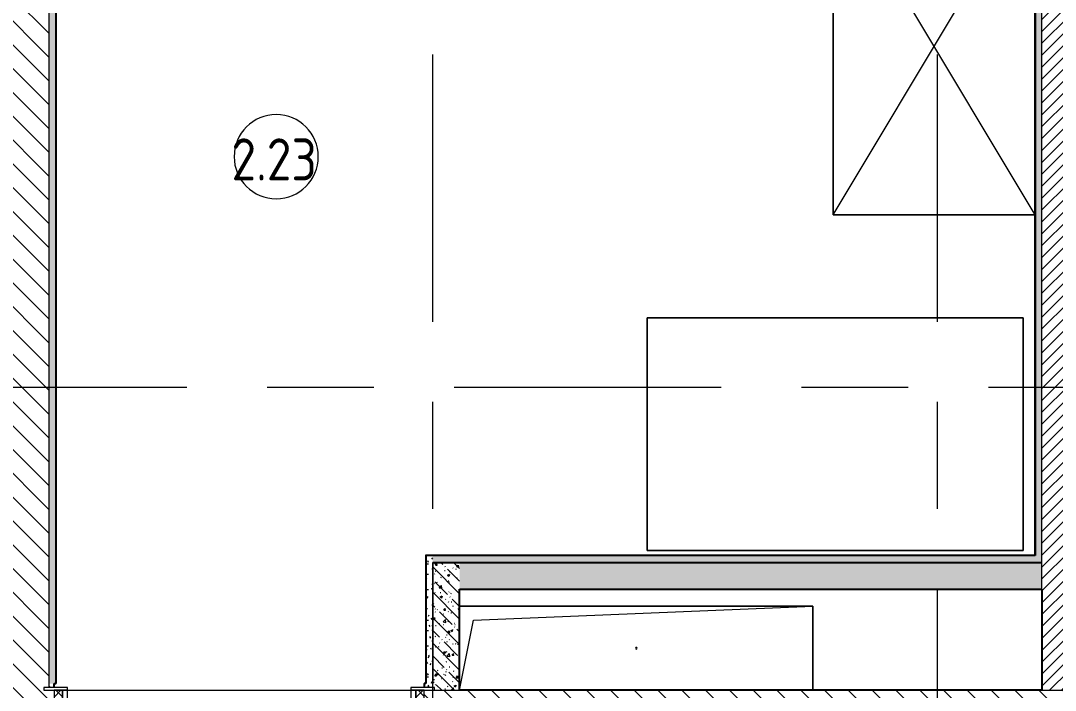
# Model space of a CAD drawing. Header units: millimetres. Extents: x 11693 to 241752, y -8553 to 29926.
# Drawn here: x 15786 to 18860, y 11100 to 13089 of the extents above; entities that cross this region are included whole.
import ezdxf

# ---------------------------------------------------------------- set-up
doc = ezdxf.new("R2010")
doc.units = ezdxf.units.MM
doc.linetypes.add('Осевая', pattern=[1587.5, 317.5, -238.125, 793.75, -238.125])
for name, color, linetype, lineweight in [('A-AREA-IDEN', 7, 'Continuous', 9), ('A-DOOR', 7, 'Continuous', 9), ('A-DOOR-1', 7, 'Continuous', 15), ('A-DOOR-FRAM', 7, 'Continuous', 15), ('A-DOOR-FRAM-1', 7, 'Continuous', 9), ('A-GENM', 7, 'Continuous', 9), ('A-WALL-2', 7, 'Continuous', 9), ('I-FURN', 7, 'Continuous', 9), ('I-WALL', 7, 'Continuous', 9), ('Оси-2', 7, 'Осевая', 9)]:
    doc.layers.add(name, color=color, linetype=linetype, lineweight=lineweight)
doc.layers.add('A-WALL-1', color=7, linetype='Continuous', lineweight=25, true_color=0x3c3c3c)
doc.layers.add('A-WALL-FNSH-1', color=7, linetype='Continuous', lineweight=15, true_color=0x3c3c3c)
doc.styles.add('GOST Common', font='GOST_Common.ttf', dxfattribs={"width": 0.9, "height": 125})
pattern_1 = [(135, (0, 0), (-35.35534, -35.35534), [])]
pattern_2 = [(135, (0, 0), (-37.71708, -37.71708), [53.34, -8.89, 1.778, -8.89]), (135, (0, 37.694), (-37.71708, -37.71708), []), (50, (0, 0), (63.7639, -5.57885), [6.667, -73.342]), (355, (0, 0), (-12.33488, 66.86951), [5.334, -58.674]), (100.451, (5.314, -0.465), (51.43036, 61.29098), [5.667, -62.332]), (46.184, (0, 17.78), (94.87722, -14.71484), [10.001, -110.014]), (96.636, (7.91, 16.55), (83.09115, 86.5993), [8.5, -93.497]), (351.184, (0, 17.78), (83.09204, 86.5993), [8.001, -88.011]), (21, (8.89, 13.335), (53.06449, -35.79273), [6.667, -73.342]), (326, (8.89, 13.335), (21.63066, 64.46546), [5.334, -58.674]), (71.451, (13.31, 10.35), (74.69646, 28.67237), [5.667, -62.332]), (37.5, (0, 0), (1.080413, 29.59427), [1.676, -56.286, 1.676, -57.887, -58.896]), (37.5, (0, 0), (1.080413, 29.59427), [-117.526, 1.676, -57.22]), (7.5, (0, 0), (23.386368, 35.063507), [1.676, -32.283, 1.676, -54.953, -22.447]), (7.5, (0, 0), (23.386368, 35.063507), [-90.589, 1.676, -20.771]), (327.5, (-19.825, 0), (47.456567, -2.005468), [1.676, -20.549, 1.676, -67.666, -92.011]), (327.5, (-19.825, 0), (47.456567, -2.005468), [-91.567, 1.676, -90.335]), (317.5, (-28.715, 0), (51.84495, 8.89904), [1.676, -27.216, 1.676, -44.374, -65.341]), (317.5, (-28.715, 0), (51.84495, 8.89904), [-74.943, 1.676, -63.665])]
pattern_3 = [(0, (0, 0), (60.96, 15.24), [5.029, -40.691, 5.029, -40.691, -243.84]), (0, (0, 0), (60.96, 15.24), [-91.44, 5.029, -86.411, 5.029, -40.691, -106.68]), (0, (0, 0), (60.96, 15.24), [-228.6, 5.029, -25.451, 5.029, -71.171]), (120, (22.86, 7.62), (-43.678227, 45.172909), [5.029, -40.691, 5.029, -40.691, -243.84]), (120, (22.86, 7.62), (-43.678227, 45.172909), [-91.44, 5.029, -86.411, 5.029, -40.691, -106.68]), (120, (22.86, 7.62), (-43.678227, 45.172909), [-228.6, 5.029, -25.451, 5.029, -71.171]), (240, (30.48, 38.1), (-17.281773, -60.412909), [5.029, -40.691, 5.029, -40.691, -243.84]), (240, (30.48, 38.1), (-17.281773, -60.412909), [-91.44, 5.029, -86.411, 5.029, -40.691, -106.68]), (240, (30.48, 38.1), (-17.281773, -60.412909), [-228.6, 5.029, -25.451, 5.029, -71.171])]

# ---------------------------------------------------------------- blocks, each defined once
blk = doc.blocks.new('110_Дверь_СКБ_1Ст_Внутренняя1 - Д-4 1100x2100h_су мгн-32375332-Фрагмент 2_2')
at = {"layer": 'A-DOOR'}
h = blk.add_hatch(dxfattribs=at)
h.set_pattern_fill('FP_2', color=256, style=0, pattern_type=2)
h.set_pattern_definition([(135, (1751.41, 164.685), (-14.14214, -14.14214), []), (225, (1751.41, 164.685), (14.14214, -14.14214), [])])
h.paths.add_polyline_path([(537.5, 100), (537.5, -100), (562.5, -100), (562.5, 100)])
at = {"layer": 'A-DOOR-FRAM-1'}
h = blk.add_hatch(dxfattribs=at)
h.set_pattern_fill('FP_3', color=256, style=0, pattern_type=2)
h.set_pattern_definition([(45, (-371.384, 164.685), (-14.1421, 14.1421), []), (135, (-371.384, 164.685), (-14.1421, -14.1421), [])])
h.paths.add_polyline_path([(-512.5, 100), (-537.5, 100), (-537.5, -100), (-512.5, -100)])
at = {"layer": 'A-DOOR'}
blk.add_arc((-487.5, 100), 1000, 360, 57.1469, dxfattribs=at)
at = {"layer": 'A-DOOR-1'}
for p, q in [((-487.5, 1043.8), (-487.5, 100)), ((-447.5, 100), (-447.5, 963.8)), ((-487.5, 100), (-447.5, 100))]:
    blk.add_line(p, q, dxfattribs=at)
at = {"layer": 'A-DOOR-FRAM'}
for p, q in [((-497.5, 108), (-567.5, 108)), ((-567.5, 108), (-567.5, 100)), ((-567.5, 100), (-497.5, 100)), ((-512.5, 100), (-537.5, 100)), ((-537.5, 100), (-537.5, -100)), ((-487.5, 100), (-512.5, 100)), ((-512.5, 100), (-512.5, 20)), ((-512.5, -100), (-512.5, 100)), ((-497.5, 100), (-512.5, 100)), ((-512.5, 100), (-512.5, 99)), ((-512.5, 99), (-497.5, 99)), ((-497.5, 100), (-497.5, 108)), ((-497.5, 99), (-497.5, 100)), ((-487.5, 60), (-487.5, 100)), ((512.5, 100), (512.5, 60)), ((537.5, 100), (512.5, 100)), ((592.5, 108), (522.5, 108)), ((522.5, 108), (522.5, 100)), ((537.5, 100), (522.5, 100)), ((522.5, 100), (522.5, 99)), ((522.5, 100), (592.5, 100)), ((522.5, 99), (537.5, 99)), ((537.5, 20), (537.5, 100)), ((562.5, 100), (537.5, 100)), ((537.5, 100), (537.5, -100)), ((537.5, 99), (537.5, 100)), ((562.5, -100), (562.5, 100)), ((592.5, 100), (592.5, 108)), ((-477.5, 60), (-487.5, 60)), ((-477.5, 20), (-477.5, 60)), ((512.5, 60), (502.5, 60)), ((502.5, 60), (502.5, 20)), ((-512.5, 20), (-477.5, 20)), ((-497.5, 20), (-512.5, 20)), ((-512.5, 20), (-512.5, -100)), ((-497.5, -100), (-497.5, 20)), ((502.5, 20), (537.5, 20)), ((537.5, 20), (522.5, 20)), ((522.5, 20), (522.5, -100)), ((537.5, -100), (537.5, 20)), ((-497.5, -100), (-567.5, -100)), ((-567.5, -100), (-567.5, -108)), ((-567.5, -108), (-497.5, -108)), ((-537.5, -100), (-512.5, -100)), ((-512.5, -100), (-497.5, -100)), ((-497.5, -108), (-497.5, -100)), ((522.5, -100), (537.5, -100)), ((592.5, -100), (522.5, -100)), ((522.5, -100), (522.5, -108)), ((522.5, -108), (592.5, -108)), ((537.5, -100), (562.5, -100)), ((592.5, -108), (592.5, -100))]:
    blk.add_line(p, q, dxfattribs=at)
blk = doc.blocks.new('GM_Отверстие прямоугольное _в плите_ - Отверстие-21980060-Фрагмент 2_2')
at = {"layer": 'A-GENM'}
for p, q in [((-525, 125), (525, 125)), ((525, 125), (-525, 125)), ((-483.3, 83.3), (525, 125)), ((525, 125), (525, -125)), ((525, -125), (525, 125)), ((-525, -125), (-483.3, 83.3))]:
    blk.add_line(p, q, dxfattribs=at)
for start, end in [(360, 180), (180, 360)]:
    blk.add_arc((0, 0), 2.5, start, end, dxfattribs=at)
blk = doc.blocks.new('Шкаф параметрический - 1_59-26242382-Фрагмент 2_2')
at = {"layer": 'I-FURN'}
for p, q in [((0, 0), (1000, -600)), ((0, -600), (1000, 0)), ((1000, 0), (0, 0)), ((0, 0), (0, -600)), ((0, -600), (0, 0)), ((0, 0), (1000, 0)), ((1000, -600), (1000, 0)), ((1000, 0), (1000, -600)), ((0, -600), (1000, -600)), ((1000, -600), (0, -600))]:
    blk.add_line(p, q, dxfattribs=at)
blk = doc.blocks.new('Марка_Помещения - Номер-25198446-Фрагмент 2_2')
at = {"layer": 'A-AREA-IDEN'}
for start, end in [(360, 180), (180, 360)]:
    blk.add_arc((0, 0), 2.5, start, end, dxfattribs=at)

msp = doc.modelspace()

# ---------------------------------------------------------------- hatches: boundary and pattern name
at = {"layer": 'I-WALL'}
h = msp.add_hatch(dxfattribs=at)
h.set_pattern_fill('FP_1', color=256, style=0, pattern_type=2)
h.set_pattern_definition(pattern_1)
h.paths.add_polyline_path([(15670, 11100), (15855, 11100), (15855, 11108), (15870, 11108), (15870, 14980), (15670, 14980), (15670, 11120)])
h = msp.add_hatch(dxfattribs=at)
h.set_pattern_fill('FP_10', color=256, style=0, pattern_type=2)
h.set_pattern_definition(pattern_3)
h.paths.add_polyline_path([(18820, 11500), (18820, 14600), (18800, 14600), (18800, 11500)])
h = msp.add_hatch(dxfattribs=at)
h.set_pattern_fill('FP_5', color=256, style=0, pattern_type=2)
h.set_pattern_definition([(45, (0, 0), (-17.67767, 17.67767), [])])
h.paths.add_polyline_path([(18900, 11100), (18900, 14600), (18820, 14600), (18820, 11100)])
h = msp.add_hatch(dxfattribs=at)
h.set_pattern_fill('FP_10', color=256, style=0, pattern_type=2)
h.set_pattern_definition(pattern_3)
h.paths.add_polyline_path([(15890, 11120), (15890, 14250), (15870, 14250), (15870, 11120), (15885, 11120)])
h = msp.add_hatch(dxfattribs=at)
h.set_pattern_fill('FP_10', color=256, style=0, pattern_type=2)
h.set_pattern_definition(pattern_3)
h.paths.add_polyline_path([(16990, 11120), (17010, 11120), (17010, 11500), (16990, 11500), (16990, 11389.9)])
h = msp.add_hatch(dxfattribs=at)
h.set_pattern_fill('FP_10', color=256, style=0, pattern_type=2)
h.set_pattern_definition(pattern_3)
h.paths.add_polyline_path([(18820, 11480), (18820, 11500), (17010, 11500), (17010, 11480), (17132.3, 11480)])
h = msp.add_hatch(dxfattribs=at)
h.set_pattern_fill('FP_6', color=256, style=0, pattern_type=2)
h.set_pattern_definition(pattern_2)
h.paths.add_polyline_path([(17090, 11100), (17090, 11480), (17010, 11480), (17010, 11108), (17015, 11108), (17015, 11100)])
h = msp.add_hatch(dxfattribs=at)
h.set_pattern_fill('FP_6', color=256, style=0, pattern_type=2)
h.set_pattern_definition(pattern_2)
h.paths.add_polyline_path([(18820, 11400), (18820, 11480), (17090, 11480), (17090, 11400), (17132.3, 11400)])
h = msp.add_hatch(dxfattribs=at)
h.set_pattern_fill('FP_1', color=256, style=0, pattern_type=2)
h.set_pattern_definition(pattern_1)
h.paths.add_polyline_path([(19710, 10900), (19710, 11100), (16985, 11100), (16985, 10900), (19377.4, 10900)])
h.paths.add_polyline_path([(15505, 10900), (15885, 10900), (15885, 11100), (15505, 11100)])
h.paths.add_polyline_path([(14405, 10900), (14405, 11100), (13810, 11100), (13810, 10900), (14375, 10900)])
h = msp.add_hatch(dxfattribs=at)
h.set_pattern_fill('FP_10', color=256, style=0, pattern_type=2)
h.set_pattern_definition(pattern_3)
h.paths.add_polyline_path([(16985, 11108), (17010, 11108), (17010, 11120), (16985, 11120)])
h.paths.add_polyline_path([(15876, 11108), (15885, 11108), (15885, 11120), (15870, 11120), (15870, 11108)])

# ---------------------------------------------------------------- linework, layer by layer
at = {"layer": 'A-WALL-1'}
for p, q in [((18800, 14580), (18800, 11500)), ((15890, 14250), (15890, 11120)), ((16990, 11500), (16990, 11120)), ((18800, 11500), (16990, 11500)), ((17010, 11480), (18820, 11480)), ((17090, 11100), (17090, 11400)), ((17090, 11400), (18820, 11400)), ((18820, 11400), (18820, 11100)), ((15885, 11108), (15885, 11120)), ((15885, 11120), (15890, 11120)), ((16990, 11120), (16985, 11120)), ((16985, 11120), (16985, 11108)), ((18820, 11100), (17090, 11100))]:
    msp.add_line(p, q, dxfattribs=at)
at = {"layer": 'A-WALL-2'}
for p, q in [((18820, 11400), (18820, 14600)), ((15870, 11108), (15870, 14350)), ((17010, 11480), (17010, 11120)), ((17010, 11120), (17010, 11480)), ((17010, 11108), (17010, 11120)), ((17015, 11100), (17090, 11100)), ((18820, 11100), (18900, 11100))]:
    msp.add_line(p, q, dxfattribs=at)
at = {"layer": 'A-WALL-FNSH-1'}
for p, q in [((18799, 11501), (18799, 14580)), ((15891, 11120), (15891, 14249)), ((16989, 11501), (16989, 11121)), ((18799, 11501), (16989, 11501)), ((15890, 11120), (15891, 11120)), ((16985, 11121), (16985, 11120)), ((16985, 11121), (16990, 11121))]:
    msp.add_line(p, q, dxfattribs=at)
at = {"layer": 'I-FURN'}
for p, q in [((18764.8, 12206.1), (17647.5, 12206.1)), ((17647.5, 12206.1), (17647.5, 11515.1)), ((17647.5, 11515.1), (17647.5, 12206.1)), ((17647.5, 12206.1), (18764.8, 12206.1)), ((18764.8, 11515.1), (18764.8, 12206.1)), ((18764.8, 12206.1), (18764.8, 11515.1)), ((17647.5, 11515.1), (18764.8, 11515.1)), ((18764.8, 11515.1), (17647.5, 11515.1))]:
    msp.add_line(p, q, dxfattribs=at)
at = {"layer": 'I-WALL'}
msp.add_line((15925, 11100), (16945, 11100), dxfattribs=at)
at = {"layer": 'Оси-2'}
for p, q in [((17010, 10051.5), (17010, 14416.6)), ((18510, 10051.5), (18510, 14416.6)), ((13342.9, 12000), (19839, 12000))]:
    msp.add_line(p, q, dxfattribs=at)

# ---------------------------------------------------------------- block references
at = {"layer": 'A-AREA-IDEN', "xscale": 49.99999999999998, "yscale": 49.99999999999998, "zscale": 49.99999999999998}
msp.add_blockref('Марка_Помещения - Номер-25198446-Фрагмент 2_2', (16545, 12685), dxfattribs=at)
at = {"layer": 'A-DOOR', "rotation": 180}
msp.add_blockref('110_Дверь_СКБ_1Ст_Внутренняя1 - Д-4 1100x2100h_су мгн-32375332-Фрагмент 2_2', (16447.5, 11000), dxfattribs=at)
at = {"layer": 'A-GENM'}
msp.add_blockref('GM_Отверстие прямоугольное _в плите_ - Отверстие-21980060-Фрагмент 2_2', (17615, 11225), dxfattribs=at)
at = {"layer": 'I-FURN', "rotation": 90.00000000000017}
msp.add_blockref('Шкаф параметрический - 1_59-26242382-Фрагмент 2_2', (18200, 12512.7), dxfattribs=at)

# ---------------------------------------------------------------- texts
at = {"layer": 'A-AREA-IDEN', "insert": (16412.1, 12739.3), "char_height": 125, "width": 331.899, "attachment_point": 1, "style": 'GOST Common'}
msp.add_mtext('2.23', dxfattribs=at)

doc.saveas('drawing.dxf')
